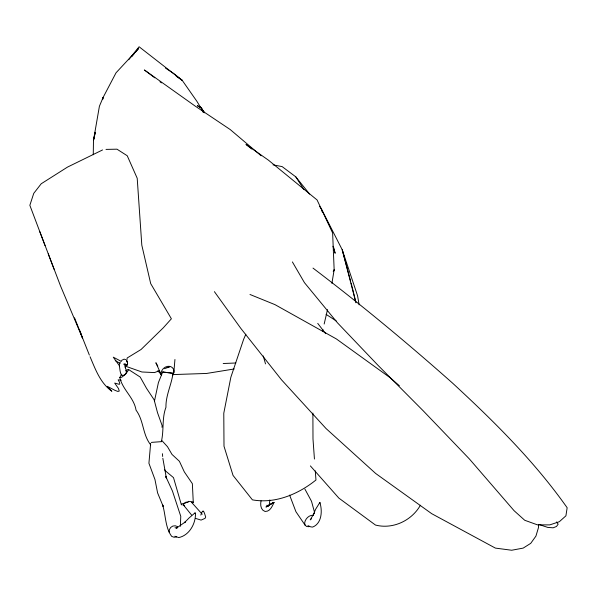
<?xml version="1.0" encoding="UTF-8"?>
<svg xmlns="http://www.w3.org/2000/svg" width="597" height="597" viewBox="0 0 597 597"><rect width="100%" height="100%" fill="white"/><g stroke="black" fill="none" stroke-linecap="round" stroke-linejoin="round"><path stroke-width="0.9" d="M93.259 154.772L93.483 140.377L99.408 106.236L103.08 97.505L116.034 72.804L138.676 48.409L135.191 52.573M320.171 502.786C320.141 503.435 319.156 502.838 319.895 502.652C322.492 510.607 321.94 523.442 312.679 527.061L310.843 526.89L307.948 525.614M125.049 364.476L125.34 367.819L125.28 367.215L126.668 371.804L125.698 373.677A4 1.843 -40.7 0 1 123.907 375.162C119.855 377.513 120.012 367.998 119.325 365.931M180.346 526.308L180.772 516.338L172.429 490.98L165.66 476.264L166.369 478.048L162.839 458.302M538.606 524.39L538.419 527.793L535.919 536.121L530.726 543.352L523.166 548.106L511.696 550.24L495.383 548.098L431.706 513.681L375.677 473.481L326.029 428.519L281.486 379.789L240.77 328.32L214.405 291.664M161.988 427.31L162.108 425.534L157.518 412.699L154.116 399.781L146.578 388.423L140.198 377.05L128.751 369.655L128.146 369.409L125.534 370.856M269.314 505.069L269.814 499.935M176.227 528.3L185.331 521.935L184.391 522.718L189.204 517.845L194.965 512.927L195.458 513.204C195.876 523.502 189.324 535.382 178.757 537.569L174.817 536.255M173.802 372.744L174.943 359.498M150.645 443.474L148.922 463.272L154.951 479.488L157.601 492.913L163.235 506.525L162.593 504.801C165.787 515.002 165.138 527.733 171.72 536.404L174.055 537.24L176.511 536.942M169.13 532.181L169.391 529.636L170.69 527.457L172.772 526.084L175.227 525.785L177.57 526.621M161.309 441.787C164.138 430.377 161.72 418.46 165.951 407.303C165.66 395.43 171.488 384.878 173.011 373.282L162.69 371.953L158.414 382.58L154.451 401.139M261.061 500.861C260.143 504.689 260.688 510.137 265.075 511.472C270.322 511.599 272.113 506.271 274.083 502.398L265.956 507.04L273.635 502.413L267.083 505.965L268.62 505.689L266.852 505.293L268.605 506.084M331.902 283.359L334.156 269.777L332.626 232.972L317.067 199.95L268.404 160.145L245.994 144.414L251.688 149.004M194.898 512.98L195.458 513.204M95.274 132.318L93.483 140.377L95.281 132.34M322.499 331.231L322.917 329.432M324.164 324.029L327.499 309.619M150.713 444.884C142.444 434.571 143.922 420.669 136.049 410.161C134.004 397.49 122.661 389.938 119.796 377.55L121.191 374.916M128.751 369.655L125.631 374.162L121.773 377.222L119.796 377.55M126.84 360.528L127.176 357.984L141.071 349.491L163.317 327.783L171.399 318.783L150.698 283.605L141.817 245.218L137.206 178.257L127.236 155.75L116.982 149.183L105.997 149.399M119.378 364.513L120.206 362.185M191.51 514.92L183.466 505.032L184.025 503.659L186.063 502.211L187.995 502.099L188.577 501.323L192.361 501.868L193.264 502.219L192.943 502.823M333.447 271.471L334.156 269.777L333.216 271.359M245.837 334.253L243.628 339.335L230.845 377.274L223.785 413.214L224.002 446.235L233.031 475.413L252.412 499.853C275.15 504.017 298.455 494.115 315.955 480.01L315.298 470.891M182.234 504.98L181.331 504.629L181.652 504.025L187.995 502.099M200.823 515.077C203.256 507.174 204.338 513.002 205.674 517.032L205.025 518.383L201.07 520.091L195.547 518.405M420.422 505.226C411.684 520.644 392.878 529.569 375.468 525.047L338.865 498.107L310.38 465.906M319.671 502.764L315.649 509.234L313.283 514.823L314.134 513.219L310.239 519.875L311.425 518.793M128.713 59.752L139.094 46.76L182.219 80.341L197.025 101.52L200.958 108.02M131.698 56.745L134.026 53.961M274.083 502.398L273.433 502.502M185.376 502.622L186.063 502.211M121.482 360.439L124.146 359.133L125.78 359.685M203.644 511.278L202.853 511.211M102.55 149.951L67.483 167.108L41.215 183.764L33.745 193.368L29.85 205.308L45.059 245.576M159.578 370.625L154.526 372.58L141.914 371.991L124.706 365.909M164.585 368.677L169.697 366.7L167.1 367.707M124.392 364.028L123.766 364.185L125.31 364.118C128.221 367.998 127.9 361.588 126.37 360.424C127.967 361.655 128.504 367.804 125.31 364.118M234.188 368.976L206.592 373.453L172.526 374.595M151.28 442.399L160.817 441.69M223.203 363.506L235.83 362.998M313.358 515.315C308.992 514.823 305.089 518.965 304.627 523.129L305.157 525.256L306.731 526.532L309.037 526.703M173.011 373.282L169.496 372.886M175.003 527.755L177.249 527.964M168.794 372.804L165.145 372.327M164.474 372.237L162.69 371.953M121.184 380.222L118.146 379.819L119.422 382.177L119.788 383.647L119.385 384.356L114.691 383.073L118.46 388.513L119.266 391.05L117.885 391.46L114.96 390.348L107.288 386.326L111.855 391.259C100.274 383.028 95.438 369.334 90.057 356.745M273.008 164.847L282.142 166.608L295.784 176.846L309.634 194.1M126.221 371.483L126.668 371.804M249.979 294.478L274.986 304.642L336.35 338.924L390.244 377.804L399.356 385.729M539.046 524.509L547.785 527.42L553.15 527.808L556.486 526.464L558.173 524.159L556.523 521.95M203.181 112.012L201.234 107.676L197.376 105.721L201.234 107.676L204.383 112.743L202.629 110.706M121.445 361.454L113.266 357.163L119.564 365.954M115.236 360.581L119.93 363.319M326.074 314.343L336.156 320.887M165.481 68.088L173.593 73.453L182.219 80.341L176.182 76.185M154.795 77.826L144.392 69.976L195.1 106.035L230.188 129.534L261.18 155.81M159.996 81.744L161.481 82.871M313 268.098C361.013 304.537 407.415 343.059 452.496 383.058C494.04 421.4 534.479 461.377 567.15 507.734L565.919 515.815L559.344 521.711L549.8 524.882L537.494 524.86L524.733 520.278L514.084 510.689L469.429 459.011L423.131 410.721L378.155 365.468L337.544 322.902L304.448 282.657L292.396 261.934M183.466 505.032L184.398 505.801M202.234 514.233L191.465 502.204M161.72 440.399L167.503 446.72L171.996 454.421L179.406 461.287L184.331 471.899L192.361 483.674L193.264 502.219M199.107 106.624L200.279 107.982M157.862 370.759L161.481 374.961M319.44 206.323L321.171 208.48L342.23 249.807L357.573 295.799L359.133 304.843M325.663 333.671L317.738 323.373M201.39 108.744L204.383 112.743M305.157 525.256L295.925 511.711L289.612 495.092M164.451 469.384L165.436 470.884L173.503 477.63L181.331 504.629M295.784 176.846L303.836 189.383M157.795 366.148L155.877 362.745L161.309 374.871A6.851 5.791 -38.2 0 1 167.503 366.379A6.724 5.679 -38.2 0 1 173.779 370.043A6.851 5.791 -38.2 0 1 172.578 375.394M304.895 489.07L311.507 501.256L314.537 512.368M201.234 107.676L203.196 112.258M89.371 355.081L74.528 317.791M39.805 231.673L60.513 285.903L82.461 337.992L80.043 330.992M48.253 253.844L54.133 269.344M321.171 208.48L322.268 211.995M332.954 246.24L335.148 253.262L333.544 247.113M263.292 355.969L265.508 363.901M350.648 281.277L342.23 249.807L355.939 302.791M351.133 283.075L351.849 285.776M352.088 286.679L355.745 301.903M162.414 453.713L162.668 456.466M121.631 374.297L121.676 374.812M314.44 459.041L312.992 438.982L312.888 413.079M103.08 97.505L102.684 99.289L103.08 97.505"/></g></svg>
